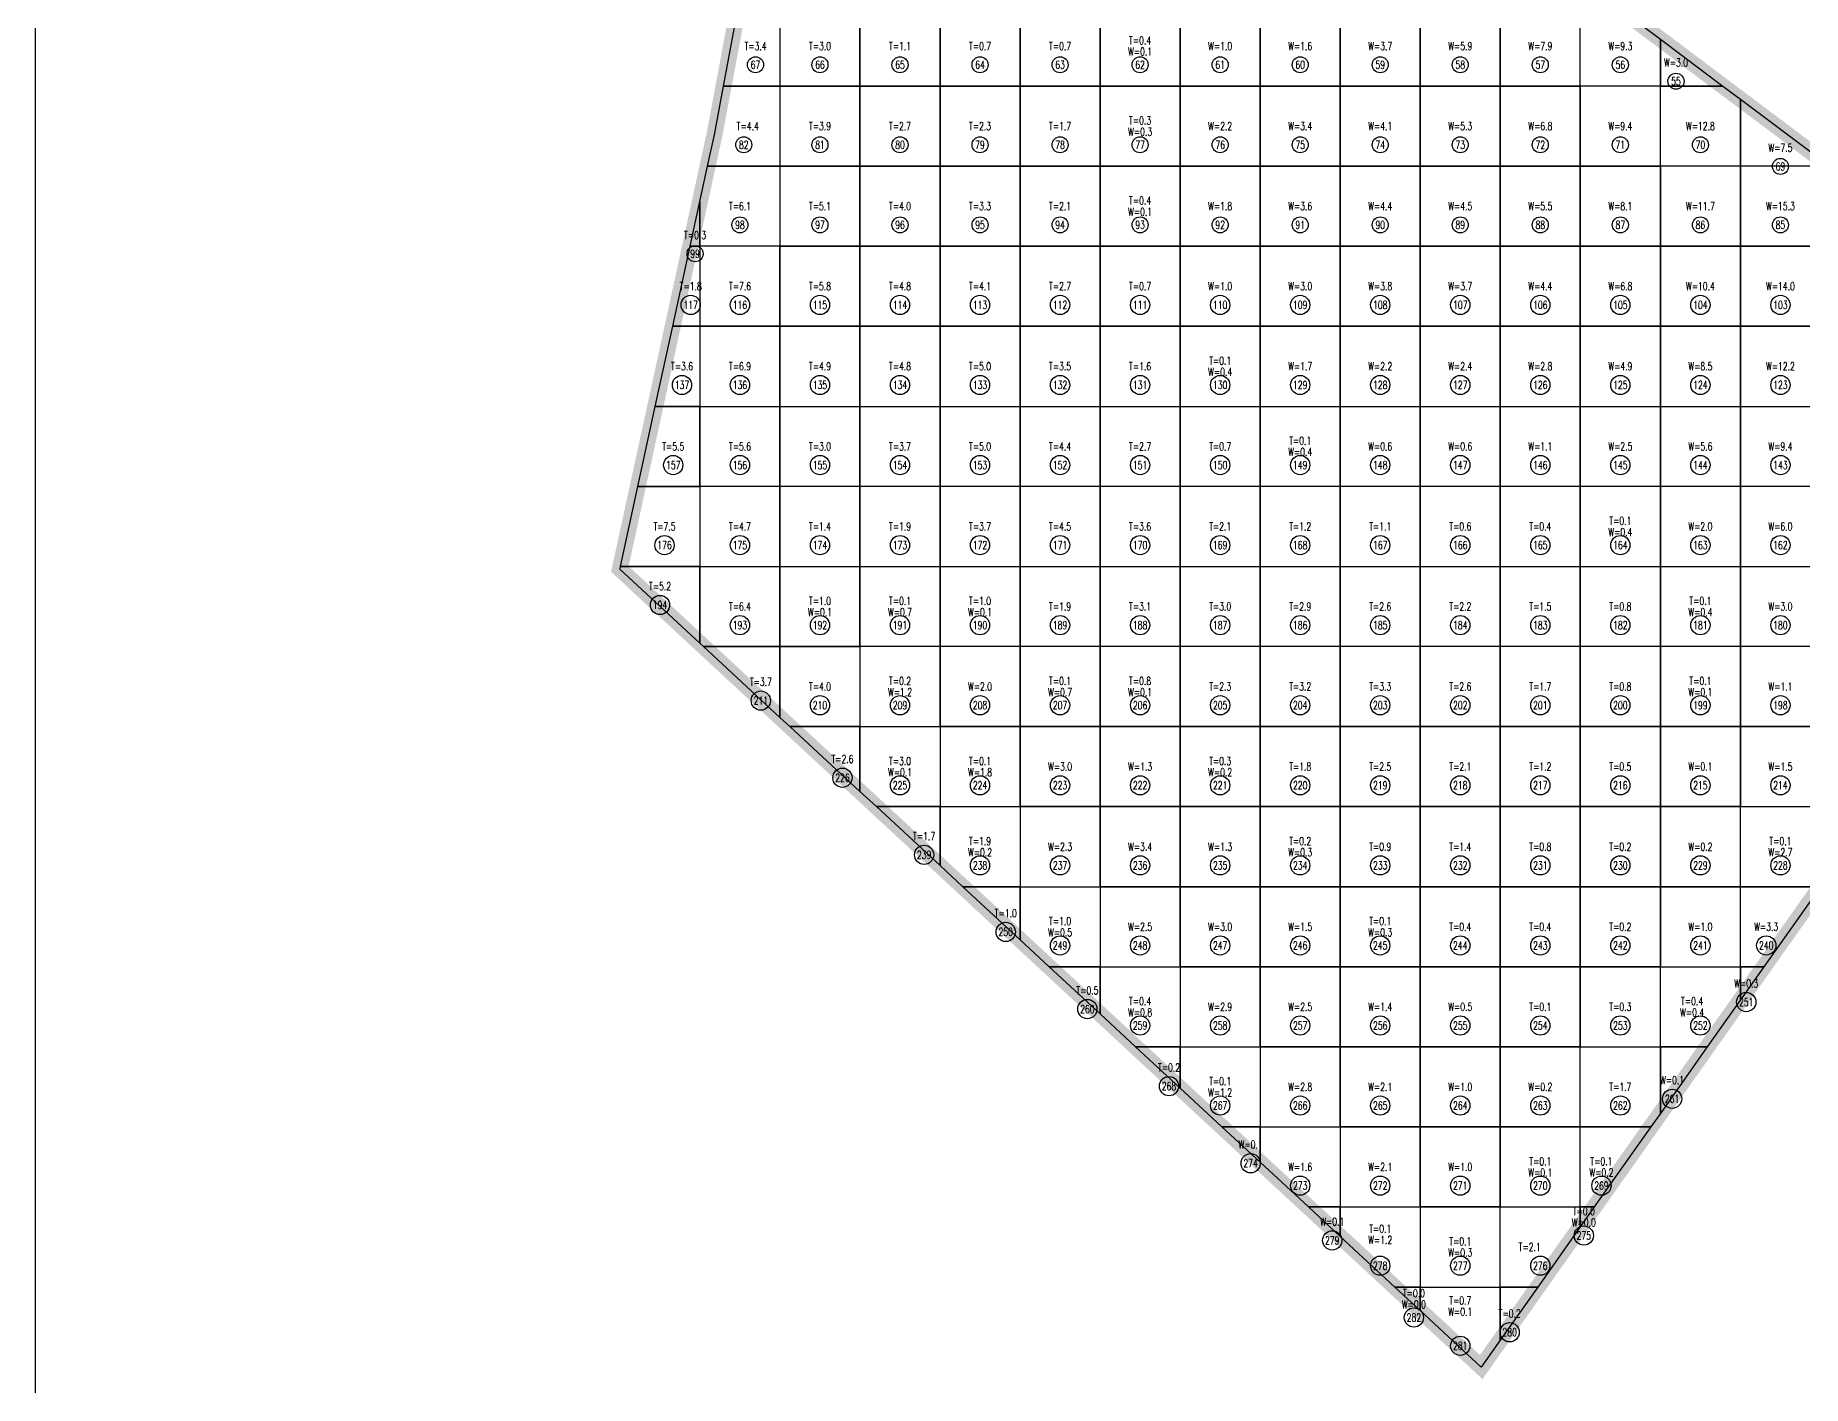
# Model space of a CAD drawing. Extents: x 4283 to 40403, y 1134 to 1764.
# Drawn here: x 5210.7 to 5295.6, y 1610.1 to 1674.9 of the extents above; entities that cross this region are included whole.
import ezdxf
from ezdxf.enums import TextEntityAlignment as Align

# ---------------------------------------------------------------- set-up
doc = ezdxf.new("R2010")
doc.units = 0
for name, color, linetype in [('tdz_3-2方格网', 2, 'Continuous'), ('tdz_3-2方格网计算', 7, 'Continuous'), ('tdz_土方计算图', 7, 'Continuous'), ('tdz_格田', 6, 'Continuous')]:
    doc.layers.add(name, color=color, linetype=linetype)
doc.styles.add('GLandNum', font='txt_____.ttf', dxfattribs={"width": 0.7, "height": 0.5})

msp = doc.modelspace()

# ---------------------------------------------------------------- linework, layer by layer
at = {"layer": 'tdz_3-2方格网', "linetype": 'Continuous'}
for points in [[(5244.447, 1676.342, 2625.088), (5246.438, 1676.342, 2625.177), (5246.438, 1672.496, 2625.273), (5243.728, 1672.496, 2625.218)], [(5246.438, 1676.342, 2625.177), (5246.438, 1672.496, 2625.273), (5250.284, 1672.496, 2625.208), (5250.284, 1676.342, 2625.127)], [(5250.284, 1676.342, 2625.127), (5250.284, 1672.496, 2625.208), (5254.13, 1672.496, 2625.105), (5254.13, 1676.342, 2625.044)], [(5254.13, 1676.342, 2625.044), (5254.13, 1672.496, 2625.105), (5257.976, 1672.496, 2624.978), (5257.976, 1676.342, 2624.917)], [(5257.976, 1676.342, 2624.917), (5257.976, 1672.496, 2624.978), (5261.822, 1672.496, 2624.851), (5261.822, 1676.342, 2624.789)], [(5261.822, 1676.342, 2624.789), (5261.822, 1672.496, 2624.851), (5265.669, 1672.496, 2624.815), (5265.669, 1676.342, 2624.649)], [(5265.669, 1676.342, 2624.649), (5265.669, 1672.496, 2624.815), (5269.515, 1672.496, 2624.745), (5269.515, 1676.342, 2624.508)], [(5269.515, 1676.342, 2624.508), (5269.515, 1672.496, 2624.745), (5273.361, 1672.496, 2624.602), (5273.361, 1676.342, 2624.463)], [(5273.361, 1676.342, 2624.463), (5273.361, 1672.496, 2624.602), (5277.207, 1672.496, 2624.538), (5277.207, 1676.342, 2624.425)], [(5277.207, 1676.342, 2624.425), (5277.207, 1672.496, 2624.538), (5281.053, 1672.496, 2624.455), (5281.053, 1676.342, 2624.371)], [(5281.053, 1676.342, 2624.371), (5281.053, 1672.496, 2624.455), (5284.899, 1672.496, 2624.384), (5284.899, 1676.342, 2624.314)], [(5288.745, 1674.752, 2624.328), (5288.745, 1672.496, 2624.366), (5284.899, 1672.496, 2624.384), (5284.899, 1676.342, 2624.314), (5286.626, 1676.342, 2624.31)], [(5291.753, 1672.496, 2624.356), (5288.745, 1672.496, 2624.366), (5288.745, 1674.752, 2624.328)], [(5243.728, 1672.496, 2625.218), (5246.438, 1672.496, 2625.273), (5246.438, 1668.65, 2625.365), (5242.962, 1668.65, 2625.35), (5243.289, 1670.152, 2625.298)], [(5246.438, 1672.496, 2625.273), (5246.438, 1668.65, 2625.365), (5250.284, 1668.65, 2625.278), (5250.284, 1672.496, 2625.208)], [(5250.284, 1672.496, 2625.208), (5250.284, 1668.65, 2625.278), (5254.13, 1668.65, 2625.166), (5254.13, 1672.496, 2625.105)], [(5254.13, 1672.496, 2625.105), (5254.13, 1668.65, 2625.166), (5257.976, 1668.65, 2625.039), (5257.976, 1672.496, 2624.978)], [(5257.976, 1672.496, 2624.978), (5257.976, 1668.65, 2625.039), (5261.822, 1668.65, 2624.985), (5261.822, 1672.496, 2624.851)], [(5261.822, 1672.496, 2624.851), (5261.822, 1668.65, 2624.985), (5265.669, 1668.65, 2624.905), (5265.669, 1672.496, 2624.815)], [(5265.669, 1672.496, 2624.815), (5265.669, 1668.65, 2624.905), (5269.515, 1668.65, 2624.845), (5269.515, 1672.496, 2624.745)], [(5269.515, 1672.496, 2624.745), (5269.515, 1668.65, 2624.845), (5273.361, 1668.65, 2624.755), (5273.361, 1672.496, 2624.602)], [(5273.361, 1672.496, 2624.602), (5273.361, 1668.65, 2624.755), (5277.207, 1668.65, 2624.625), (5277.207, 1672.496, 2624.538)], [(5277.207, 1672.496, 2624.538), (5277.207, 1668.65, 2624.625), (5281.053, 1668.65, 2624.531), (5281.053, 1672.496, 2624.455)], [(5281.053, 1672.496, 2624.455), (5281.053, 1668.65, 2624.531), (5284.899, 1668.65, 2624.454), (5284.899, 1672.496, 2624.384)], [(5284.899, 1672.496, 2624.384), (5284.899, 1668.65, 2624.454), (5288.745, 1668.65, 2624.436), (5288.745, 1672.496, 2624.366)], [(5292.592, 1671.866, 2624.364), (5292.592, 1668.65, 2624.419), (5288.745, 1668.65, 2624.436), (5288.745, 1672.496, 2624.366), (5291.753, 1672.496, 2624.356)], [(5296.438, 1668.981, 2624.398), (5296.438, 1668.65, 2624.402), (5292.592, 1668.65, 2624.419), (5292.592, 1671.866, 2624.364)], [(5242.962, 1668.65, 2625.35), (5246.438, 1668.65, 2625.365), (5246.438, 1664.804, 2625.431), (5242.592, 1664.804, 2625.482), (5242.592, 1666.949, 2625.408)], [(5246.438, 1668.65, 2625.365), (5246.438, 1664.804, 2625.431), (5250.284, 1664.804, 2625.347), (5250.284, 1668.65, 2625.278)], [(5250.284, 1668.65, 2625.278), (5250.284, 1664.804, 2625.347), (5254.13, 1664.804, 2625.249), (5254.13, 1668.65, 2625.166)], [(5254.13, 1668.65, 2625.166), (5254.13, 1664.804, 2625.249), (5257.976, 1664.804, 2625.155), (5257.976, 1668.65, 2625.039)], [(5257.976, 1668.65, 2625.039), (5257.976, 1664.804, 2625.155), (5261.822, 1664.804, 2625.065), (5261.822, 1668.65, 2624.985)], [(5261.822, 1668.65, 2624.985), (5261.822, 1664.804, 2625.065), (5265.669, 1664.804, 2625.005), (5265.669, 1668.65, 2624.905)], [(5265.669, 1668.65, 2624.905), (5265.669, 1664.804, 2625.005), (5269.515, 1664.804, 2624.945), (5269.515, 1668.65, 2624.845)], [(5269.515, 1668.65, 2624.845), (5269.515, 1664.804, 2624.945), (5273.361, 1664.804, 2624.874), (5273.361, 1668.65, 2624.755)], [(5273.361, 1668.65, 2624.755), (5273.361, 1664.804, 2624.874), (5277.207, 1664.804, 2624.742), (5277.207, 1668.65, 2624.625)], [(5277.207, 1668.65, 2624.625), (5277.207, 1664.804, 2624.742), (5281.053, 1664.804, 2624.606), (5281.053, 1668.65, 2624.531)], [(5281.053, 1668.65, 2624.531), (5281.053, 1664.804, 2624.606), (5284.899, 1664.804, 2624.524), (5284.899, 1668.65, 2624.454)], [(5284.899, 1668.65, 2624.454), (5284.899, 1664.804, 2624.524), (5288.745, 1664.804, 2624.506), (5288.745, 1668.65, 2624.436)], [(5288.745, 1668.65, 2624.436), (5288.745, 1664.804, 2624.506), (5292.592, 1664.804, 2624.489), (5292.592, 1668.65, 2624.419)], [(5292.592, 1668.65, 2624.419), (5292.592, 1664.804, 2624.489), (5296.438, 1664.804, 2624.472), (5296.438, 1668.65, 2624.402)], [(5242.592, 1666.949, 2625.408), (5242.592, 1664.804, 2625.482), (5242.124, 1664.804, 2625.482)], [(5242.124, 1664.804, 2625.482), (5242.592, 1664.804, 2625.482), (5242.592, 1660.958, 2625.614), (5241.286, 1660.958, 2625.607)], [(5242.592, 1664.804, 2625.482), (5242.592, 1660.958, 2625.614), (5246.438, 1660.958, 2625.535), (5246.438, 1664.804, 2625.431)], [(5246.438, 1664.804, 2625.431), (5246.438, 1660.958, 2625.535), (5250.284, 1660.958, 2625.457), (5250.284, 1664.804, 2625.347)], [(5250.284, 1664.804, 2625.347), (5250.284, 1660.958, 2625.457), (5254.13, 1660.958, 2625.325), (5254.13, 1664.804, 2625.249)], [(5254.13, 1664.804, 2625.249), (5254.13, 1660.958, 2625.325), (5257.976, 1660.958, 2625.23), (5257.976, 1664.804, 2625.155)], [(5257.976, 1664.804, 2625.155), (5257.976, 1660.958, 2625.23), (5261.822, 1660.958, 2625.165), (5261.822, 1664.804, 2625.065)], [(5261.822, 1664.804, 2625.065), (5261.822, 1660.958, 2625.165), (5265.669, 1660.958, 2625.099), (5265.669, 1664.804, 2625.005)], [(5265.669, 1664.804, 2625.005), (5265.669, 1660.958, 2625.099), (5269.515, 1660.958, 2625.025), (5269.515, 1664.804, 2624.945)], [(5269.515, 1664.804, 2624.945), (5269.515, 1660.958, 2625.025), (5273.361, 1660.958, 2624.935), (5273.361, 1664.804, 2624.874)], [(5273.361, 1664.804, 2624.874), (5273.361, 1660.958, 2624.935), (5277.207, 1660.958, 2624.812), (5277.207, 1664.804, 2624.742)], [(5277.207, 1664.804, 2624.742), (5277.207, 1660.958, 2624.812), (5281.053, 1660.958, 2624.688), (5281.053, 1664.804, 2624.606)], [(5281.053, 1664.804, 2624.606), (5281.053, 1660.958, 2624.688), (5284.899, 1660.958, 2624.594), (5284.899, 1664.804, 2624.524)], [(5284.899, 1664.804, 2624.524), (5284.899, 1660.958, 2624.594), (5288.745, 1660.958, 2624.577), (5288.745, 1664.804, 2624.506)], [(5288.745, 1664.804, 2624.506), (5288.745, 1660.958, 2624.577), (5292.592, 1660.958, 2624.559), (5292.592, 1664.804, 2624.489)], [(5292.592, 1664.804, 2624.489), (5292.592, 1660.958, 2624.559), (5296.438, 1660.958, 2624.542), (5296.438, 1664.804, 2624.472)], [(5241.286, 1660.958, 2625.607), (5242.592, 1660.958, 2625.614), (5242.592, 1657.111, 2625.737), (5240.448, 1657.111, 2625.713)], [(5242.592, 1660.958, 2625.614), (5242.592, 1657.111, 2625.737), (5246.438, 1657.111, 2625.711), (5246.438, 1660.958, 2625.535)], [(5246.438, 1660.958, 2625.535), (5246.438, 1657.111, 2625.711), (5250.284, 1657.111, 2625.621), (5250.284, 1660.958, 2625.457)], [(5250.284, 1660.958, 2625.457), (5250.284, 1657.111, 2625.621), (5254.13, 1657.111, 2625.418), (5254.13, 1660.958, 2625.325)], [(5254.13, 1660.958, 2625.325), (5254.13, 1657.111, 2625.418), (5257.976, 1657.111, 2625.32), (5257.976, 1660.958, 2625.23)], [(5257.976, 1660.958, 2625.23), (5257.976, 1657.111, 2625.32), (5261.822, 1657.111, 2625.246), (5261.822, 1660.958, 2625.165)], [(5261.822, 1660.958, 2625.165), (5261.822, 1657.111, 2625.246), (5265.669, 1657.111, 2625.172), (5265.669, 1660.958, 2625.099)], [(5265.669, 1660.958, 2625.099), (5265.669, 1657.111, 2625.172), (5269.515, 1657.111, 2625.105), (5269.515, 1660.958, 2625.025)], [(5269.515, 1660.958, 2625.025), (5269.515, 1657.111, 2625.105), (5273.361, 1657.111, 2624.995), (5273.361, 1660.958, 2624.935)], [(5273.361, 1660.958, 2624.935), (5273.361, 1657.111, 2624.995), (5277.207, 1657.111, 2624.872), (5277.207, 1660.958, 2624.812)], [(5277.207, 1660.958, 2624.812), (5277.207, 1657.111, 2624.872), (5281.053, 1657.111, 2624.748), (5281.053, 1660.958, 2624.688)], [(5281.053, 1660.958, 2624.688), (5281.053, 1657.111, 2624.748), (5284.899, 1657.111, 2624.633), (5284.899, 1660.958, 2624.594)], [(5284.899, 1660.958, 2624.594), (5284.899, 1657.111, 2624.633), (5288.745, 1657.111, 2624.607), (5288.745, 1660.958, 2624.577)], [(5288.745, 1660.958, 2624.577), (5288.745, 1657.111, 2624.607), (5292.592, 1657.111, 2624.597), (5292.592, 1660.958, 2624.559)], [(5292.592, 1660.958, 2624.559), (5292.592, 1657.111, 2624.597), (5296.438, 1657.111, 2624.586), (5296.438, 1660.958, 2624.542)], [(5240.448, 1657.111, 2625.713), (5242.592, 1657.111, 2625.737), (5242.592, 1653.265, 2625.858), (5239.61, 1653.265, 2625.82)], [(5242.592, 1653.265, 2625.858), (5242.592, 1657.111, 2625.737), (5246.438, 1657.111, 2625.711), (5246.438, 1653.265, 2625.887)], [(5246.438, 1653.265, 2625.887), (5246.438, 1657.111, 2625.711), (5250.284, 1657.111, 2625.621), (5250.284, 1653.265, 2625.782)], [(5250.284, 1653.265, 2625.782), (5250.284, 1657.111, 2625.621), (5254.13, 1657.111, 2625.418), (5254.13, 1653.265, 2625.585)], [(5254.13, 1653.265, 2625.585), (5254.13, 1657.111, 2625.418), (5257.976, 1657.111, 2625.32), (5257.976, 1653.265, 2625.404)], [(5257.976, 1653.265, 2625.404), (5257.976, 1657.111, 2625.32), (5261.822, 1657.111, 2625.246), (5261.822, 1653.265, 2625.318)], [(5261.822, 1653.265, 2625.318), (5261.822, 1657.111, 2625.246), (5265.669, 1657.111, 2625.172), (5265.669, 1653.265, 2625.251)], [(5265.669, 1653.265, 2625.251), (5265.669, 1657.111, 2625.172), (5269.515, 1657.111, 2625.105), (5269.515, 1653.265, 2625.178)], [(5269.515, 1653.265, 2625.178), (5269.515, 1657.111, 2625.105), (5273.361, 1657.111, 2624.995), (5273.361, 1653.265, 2625.055)], [(5273.361, 1653.265, 2625.055), (5273.361, 1657.111, 2624.995), (5277.207, 1657.111, 2624.872), (5277.207, 1653.265, 2624.932)], [(5277.207, 1653.265, 2624.932), (5277.207, 1657.111, 2624.872), (5281.053, 1657.111, 2624.748), (5281.053, 1653.265, 2624.813)], [(5281.053, 1653.265, 2624.813), (5281.053, 1657.111, 2624.748), (5284.899, 1657.111, 2624.633), (5284.899, 1653.265, 2624.7)], [(5284.899, 1653.265, 2624.7), (5284.899, 1657.111, 2624.633), (5288.745, 1657.111, 2624.607), (5288.745, 1653.265, 2624.613)], [(5288.745, 1653.265, 2624.613), (5288.745, 1657.111, 2624.607), (5292.592, 1657.111, 2624.597), (5292.592, 1653.265, 2624.603)], [(5292.592, 1653.265, 2624.603), (5292.592, 1657.111, 2624.597), (5296.438, 1657.111, 2624.586), (5296.438, 1653.265, 2624.593)], [(5239.61, 1653.265, 2625.82), (5242.592, 1653.265, 2625.858), (5242.592, 1649.419, 2625.978), (5238.772, 1649.419, 2625.927)], [(5242.592, 1653.265, 2625.858), (5242.592, 1649.419, 2625.978), (5246.438, 1649.419, 2626.029), (5246.438, 1653.265, 2625.887)], [(5246.438, 1653.265, 2625.887), (5246.438, 1649.419, 2626.029), (5250.284, 1649.419, 2625.944), (5250.284, 1653.265, 2625.782)], [(5250.284, 1653.265, 2625.782), (5250.284, 1649.419, 2625.944), (5254.13, 1649.419, 2625.761), (5254.13, 1653.265, 2625.585)], [(5254.13, 1653.265, 2625.585), (5254.13, 1649.419, 2625.761), (5257.976, 1649.419, 2625.586), (5257.976, 1653.265, 2625.404)], [(5257.976, 1653.265, 2625.404), (5257.976, 1649.419, 2625.586), (5261.822, 1649.419, 2625.416), (5261.822, 1653.265, 2625.318)], [(5261.822, 1653.265, 2625.318), (5261.822, 1649.419, 2625.416), (5265.669, 1649.419, 2625.331), (5265.669, 1653.265, 2625.251)], [(5265.669, 1653.265, 2625.251), (5265.669, 1649.419, 2625.331), (5269.515, 1649.419, 2625.238), (5269.515, 1653.265, 2625.178)], [(5269.515, 1653.265, 2625.178), (5269.515, 1649.419, 2625.238), (5273.361, 1649.419, 2625.115), (5273.361, 1653.265, 2625.055)], [(5273.361, 1653.265, 2625.055), (5273.361, 1649.419, 2625.115), (5277.207, 1649.419, 2624.993), (5277.207, 1653.265, 2624.932)], [(5277.207, 1653.265, 2624.932), (5277.207, 1649.419, 2624.993), (5281.053, 1649.419, 2624.879), (5281.053, 1653.265, 2624.813)], [(5281.053, 1653.265, 2624.813), (5281.053, 1649.419, 2624.879), (5284.899, 1649.419, 2624.766), (5284.899, 1653.265, 2624.7)], [(5284.899, 1653.265, 2624.7), (5284.899, 1649.419, 2624.766), (5288.745, 1649.419, 2624.652), (5288.745, 1653.265, 2624.613)], [(5288.745, 1653.265, 2624.613), (5288.745, 1649.419, 2624.652), (5292.592, 1649.419, 2624.61), (5292.592, 1653.265, 2624.603)], [(5292.592, 1653.265, 2624.603), (5292.592, 1649.419, 2624.61), (5296.438, 1649.419, 2624.6), (5296.438, 1653.265, 2624.593)], [(5238.772, 1649.419, 2625.927), (5242.592, 1649.419, 2625.978), (5242.592, 1645.733, 2625.955), (5238.745, 1649.296, 2625.931)], [(5242.592, 1645.733, 2625.955), (5242.592, 1649.419, 2625.978), (5246.438, 1649.419, 2626.029), (5246.438, 1645.573, 2626.033), (5242.765, 1645.573, 2625.956)], [(5246.438, 1645.573, 2626.033), (5246.438, 1649.419, 2626.029), (5250.284, 1649.419, 2625.944), (5250.284, 1645.573, 2626.135)], [(5250.284, 1645.573, 2626.135), (5250.284, 1649.419, 2625.944), (5254.13, 1649.419, 2625.761), (5254.13, 1645.573, 2625.972)], [(5254.13, 1645.573, 2625.972), (5254.13, 1649.419, 2625.761), (5257.976, 1649.419, 2625.586), (5257.976, 1645.573, 2625.805)], [(5257.976, 1645.573, 2625.805), (5257.976, 1649.419, 2625.586), (5261.822, 1649.419, 2625.416), (5261.822, 1645.573, 2625.629)], [(5261.822, 1645.573, 2625.629), (5261.822, 1649.419, 2625.416), (5265.669, 1649.419, 2625.331), (5265.669, 1645.573, 2625.452)], [(5265.669, 1645.573, 2625.452), (5265.669, 1649.419, 2625.331), (5269.515, 1649.419, 2625.238), (5269.515, 1645.573, 2625.298)], [(5269.515, 1645.573, 2625.298), (5269.515, 1649.419, 2625.238), (5273.361, 1649.419, 2625.115), (5273.361, 1645.573, 2625.175)], [(5273.361, 1645.573, 2625.175), (5273.361, 1649.419, 2625.115), (5277.207, 1649.419, 2624.993), (5277.207, 1645.573, 2625.059)], [(5277.207, 1645.573, 2625.059), (5277.207, 1649.419, 2624.993), (5281.053, 1649.419, 2624.879), (5281.053, 1645.573, 2624.952)], [(5281.053, 1645.573, 2624.952), (5281.053, 1649.419, 2624.879), (5284.899, 1649.419, 2624.766), (5284.899, 1645.573, 2624.856)], [(5284.899, 1645.573, 2624.856), (5284.899, 1649.419, 2624.766), (5288.745, 1649.419, 2624.652), (5288.745, 1645.573, 2624.755)], [(5288.745, 1645.573, 2624.755), (5288.745, 1649.419, 2624.652), (5292.592, 1649.419, 2624.61), (5292.592, 1645.573, 2624.652)], [(5292.592, 1645.573, 2624.652), (5292.592, 1649.419, 2624.61), (5296.438, 1649.419, 2624.6), (5296.438, 1645.573, 2624.609)], [(5242.765, 1645.573, 2625.956), (5246.438, 1645.573, 2626.033), (5246.438, 1642.171, 2625.98)], [(5246.438, 1642.171, 2625.98), (5246.438, 1645.573, 2626.033), (5250.284, 1645.573, 2626.135), (5250.284, 1641.727, 2626.042), (5246.917, 1641.727, 2625.983)], [(5250.284, 1645.573, 2626.135), (5250.284, 1641.727, 2626.042), (5254.13, 1641.727, 2626.132), (5254.13, 1645.573, 2625.972)], [(5254.13, 1645.573, 2625.972), (5254.13, 1641.727, 2626.132), (5257.976, 1641.727, 2626.008), (5257.976, 1645.573, 2625.805)], [(5257.976, 1645.573, 2625.805), (5257.976, 1641.727, 2626.008), (5261.822, 1641.727, 2625.821), (5261.822, 1645.573, 2625.629)], [(5261.822, 1645.573, 2625.629), (5261.822, 1641.727, 2625.821), (5265.669, 1641.727, 2625.638), (5265.669, 1645.573, 2625.452)], [(5265.669, 1645.573, 2625.452), (5265.669, 1641.727, 2625.638), (5269.515, 1641.727, 2625.462), (5269.515, 1645.573, 2625.298)], [(5269.515, 1645.573, 2625.298), (5269.515, 1641.727, 2625.462), (5273.361, 1641.727, 2625.295), (5273.361, 1645.573, 2625.175)], [(5273.361, 1645.573, 2625.175), (5273.361, 1641.727, 2625.295), (5277.207, 1641.727, 2625.18), (5277.207, 1645.573, 2625.059)], [(5277.207, 1645.573, 2625.059), (5277.207, 1641.727, 2625.18), (5281.053, 1641.727, 2625.084), (5281.053, 1645.573, 2624.952)], [(5281.053, 1645.573, 2624.952), (5281.053, 1641.727, 2625.084), (5284.899, 1641.727, 2624.983), (5284.899, 1645.573, 2624.856)], [(5284.899, 1645.573, 2624.856), (5284.899, 1641.727, 2624.983), (5288.745, 1641.727, 2624.878), (5288.745, 1645.573, 2624.755)], [(5288.745, 1645.573, 2624.755), (5288.745, 1641.727, 2624.878), (5292.592, 1641.727, 2624.768), (5292.592, 1645.573, 2624.652)], [(5292.592, 1645.573, 2624.652), (5292.592, 1641.727, 2624.768), (5296.438, 1641.727, 2624.655), (5296.438, 1645.573, 2624.609)], [(5246.917, 1641.727, 2625.983), (5250.284, 1641.727, 2626.042), (5250.284, 1638.609, 2626.005)], [(5250.284, 1638.609, 2626.005), (5250.284, 1641.727, 2626.042), (5254.13, 1641.727, 2626.132), (5254.13, 1637.881, 2626.058), (5251.07, 1637.881, 2626.01)], [(5254.13, 1641.727, 2626.132), (5254.13, 1637.881, 2626.058), (5257.976, 1637.881, 2626.135), (5257.976, 1641.727, 2626.008)], [(5257.976, 1641.727, 2626.008), (5257.976, 1637.881, 2626.135), (5261.822, 1637.881, 2626.003), (5261.822, 1641.727, 2625.821)], [(5261.822, 1641.727, 2625.821), (5261.822, 1637.881, 2626.003), (5265.669, 1637.881, 2625.822), (5265.669, 1641.727, 2625.638)], [(5265.669, 1641.727, 2625.638), (5265.669, 1637.881, 2625.822), (5269.515, 1637.881, 2625.631), (5269.515, 1641.727, 2625.462)], [(5269.515, 1641.727, 2625.462), (5269.515, 1637.881, 2625.631), (5273.361, 1637.881, 2625.461), (5273.361, 1641.727, 2625.295)], [(5273.361, 1641.727, 2625.295), (5273.361, 1637.881, 2625.461), (5277.207, 1637.881, 2625.311), (5277.207, 1641.727, 2625.18)], [(5277.207, 1641.727, 2625.18), (5277.207, 1637.881, 2625.311), (5281.053, 1637.881, 2625.212), (5281.053, 1641.727, 2625.084)], [(5281.053, 1641.727, 2625.084), (5281.053, 1637.881, 2625.212), (5284.899, 1637.881, 2625.102), (5284.899, 1641.727, 2624.983)], [(5284.899, 1641.727, 2624.983), (5284.899, 1637.881, 2625.102), (5288.745, 1637.881, 2624.995), (5288.745, 1641.727, 2624.878)], [(5288.745, 1641.727, 2624.878), (5288.745, 1637.881, 2624.995), (5292.592, 1637.881, 2624.883), (5292.592, 1641.727, 2624.768)], [(5292.592, 1641.727, 2624.768), (5292.592, 1637.881, 2624.883), (5296.438, 1637.881, 2624.866), (5296.438, 1641.727, 2624.655)], [(5251.07, 1637.881, 2626.01), (5254.13, 1637.881, 2626.058), (5254.13, 1635.046, 2626.03)], [(5254.13, 1635.046, 2626.03), (5254.13, 1637.881, 2626.058), (5257.976, 1637.881, 2626.135), (5257.976, 1634.034, 2626.077), (5255.222, 1634.034, 2626.037)], [(5257.976, 1637.881, 2626.135), (5257.976, 1634.034, 2626.077), (5261.822, 1634.034, 2626.15), (5261.822, 1637.881, 2626.003)], [(5261.822, 1637.881, 2626.003), (5261.822, 1634.034, 2626.15), (5265.669, 1634.034, 2625.972), (5265.669, 1637.881, 2625.822)], [(5265.669, 1637.881, 2625.822), (5265.669, 1634.034, 2625.972), (5269.515, 1634.034, 2625.795), (5269.515, 1637.881, 2625.631)], [(5269.515, 1637.881, 2625.631), (5269.515, 1634.034, 2625.795), (5273.361, 1634.034, 2625.629), (5273.361, 1637.881, 2625.461)], [(5273.361, 1637.881, 2625.461), (5273.361, 1634.034, 2625.629), (5277.207, 1634.034, 2625.457), (5277.207, 1637.881, 2625.311)], [(5277.207, 1637.881, 2625.311), (5277.207, 1634.034, 2625.457), (5281.053, 1634.034, 2625.331), (5281.053, 1637.881, 2625.212)], [(5281.053, 1637.881, 2625.212), (5281.053, 1634.034, 2625.331), (5284.899, 1634.034, 2625.222), (5284.899, 1637.881, 2625.102)], [(5284.899, 1637.881, 2625.102), (5284.899, 1634.034, 2625.222), (5288.745, 1634.034, 2625.109), (5288.745, 1637.881, 2624.995)], [(5288.745, 1637.881, 2624.995), (5288.745, 1634.034, 2625.109), (5292.592, 1634.034, 2624.986), (5292.592, 1637.881, 2624.883)], [(5296.435, 1634.034, 2625.122), (5292.592, 1634.034, 2624.986), (5292.592, 1637.881, 2624.883), (5296.438, 1637.881, 2624.866), (5296.438, 1634.039, 2625.122)], [(5255.222, 1634.034, 2626.037), (5257.976, 1634.034, 2626.077), (5257.976, 1631.484, 2626.055)], [(5257.976, 1631.484, 2626.055), (5257.976, 1634.034, 2626.077), (5261.822, 1634.034, 2626.15), (5261.822, 1630.188, 2626.098), (5259.375, 1630.188, 2626.064)], [(5261.822, 1634.034, 2626.15), (5261.822, 1630.188, 2626.098), (5265.669, 1630.188, 2626.125), (5265.669, 1634.034, 2625.972)], [(5265.669, 1634.034, 2625.972), (5265.669, 1630.188, 2626.125), (5269.515, 1630.188, 2625.944), (5269.515, 1634.034, 2625.795)], [(5269.515, 1634.034, 2625.795), (5269.515, 1630.188, 2625.944), (5273.361, 1630.188, 2625.764), (5273.361, 1634.034, 2625.629)], [(5273.361, 1634.034, 2625.629), (5273.361, 1630.188, 2625.764), (5277.207, 1630.188, 2625.615), (5277.207, 1634.034, 2625.457)], [(5277.207, 1634.034, 2625.457), (5277.207, 1630.188, 2625.615), (5281.053, 1630.188, 2625.471), (5281.053, 1634.034, 2625.331)], [(5281.053, 1634.034, 2625.331), (5281.053, 1630.188, 2625.471), (5284.899, 1630.188, 2625.335), (5284.899, 1634.034, 2625.222)], [(5284.899, 1634.034, 2625.222), (5284.899, 1630.188, 2625.335), (5288.745, 1630.188, 2625.212), (5288.745, 1634.034, 2625.109)], [(5288.745, 1634.034, 2625.109), (5288.745, 1630.188, 2625.212), (5292.592, 1630.188, 2625.227), (5292.592, 1634.034, 2624.986)], [(5292.592, 1634.034, 2624.986), (5296.435, 1634.034, 2625.122), (5293.718, 1630.188, 2625.219), (5292.592, 1630.188, 2625.227)], [(5259.375, 1630.188, 2626.064), (5261.822, 1630.188, 2626.098), (5261.822, 1627.921, 2626.079)], [(5261.822, 1627.921, 2626.079), (5261.822, 1630.188, 2626.098), (5265.669, 1630.188, 2626.125), (5265.669, 1626.342, 2626.125), (5263.528, 1626.342, 2626.091)], [(5265.669, 1630.188, 2626.125), (5265.669, 1626.342, 2626.125), (5269.515, 1626.342, 2626.075), (5269.515, 1630.188, 2625.944)], [(5269.515, 1630.188, 2625.944), (5269.515, 1626.342, 2626.075), (5273.361, 1626.342, 2625.915), (5273.361, 1630.188, 2625.764)], [(5273.361, 1630.188, 2625.764), (5273.361, 1626.342, 2625.915), (5277.207, 1626.342, 2625.761), (5277.207, 1630.188, 2625.615)], [(5277.207, 1630.188, 2625.615), (5277.207, 1626.342, 2625.761), (5281.053, 1626.342, 2625.595), (5281.053, 1630.188, 2625.471)], [(5281.053, 1630.188, 2625.471), (5281.053, 1626.342, 2625.595), (5284.899, 1626.342, 2625.448), (5284.899, 1630.188, 2625.335)], [(5284.899, 1630.188, 2625.335), (5284.899, 1626.342, 2625.448), (5288.745, 1626.342, 2625.315), (5288.745, 1630.188, 2625.212)], [(5291.002, 1626.342, 2625.317), (5288.745, 1626.342, 2625.315), (5288.745, 1630.188, 2625.212), (5292.592, 1630.188, 2625.227), (5292.592, 1628.593, 2625.26)], [(5292.592, 1630.188, 2625.227), (5293.718, 1630.188, 2625.219), (5292.592, 1628.593, 2625.26)], [(5263.528, 1626.342, 2626.091), (5265.669, 1626.342, 2626.125), (5265.669, 1624.359, 2626.105)], [(5265.669, 1624.359, 2626.105), (5265.669, 1626.342, 2626.125), (5269.515, 1626.342, 2626.075), (5269.515, 1622.496, 2626.152), (5267.68, 1622.496, 2626.118)], [(5269.515, 1626.342, 2626.075), (5269.515, 1622.496, 2626.152), (5273.361, 1622.496, 2626.042), (5273.361, 1626.342, 2625.915)], [(5273.361, 1626.342, 2625.915), (5273.361, 1622.496, 2626.042), (5277.207, 1622.496, 2625.865), (5277.207, 1626.342, 2625.761)], [(5277.207, 1626.342, 2625.761), (5277.207, 1622.496, 2625.865), (5281.053, 1622.496, 2625.716), (5281.053, 1626.342, 2625.595)], [(5281.053, 1626.342, 2625.595), (5281.053, 1622.496, 2625.716), (5284.899, 1622.496, 2625.567), (5284.899, 1626.342, 2625.448)], [(5288.286, 1622.496, 2625.445), (5284.899, 1622.496, 2625.567), (5284.899, 1626.342, 2625.448), (5288.745, 1626.342, 2625.315), (5288.745, 1623.147, 2625.414)], [(5288.745, 1626.342, 2625.315), (5291.002, 1626.342, 2625.317), (5288.745, 1623.147, 2625.414)], [(5267.68, 1622.496, 2626.118), (5269.515, 1622.496, 2626.152), (5269.515, 1620.797, 2626.129)], [(5269.515, 1620.797, 2626.129), (5269.515, 1622.496, 2626.152), (5273.361, 1622.496, 2626.042), (5273.361, 1618.65, 2626.142), (5271.833, 1618.65, 2626.144)], [(5273.361, 1622.496, 2626.042), (5273.361, 1618.65, 2626.142), (5277.207, 1618.65, 2625.978), (5277.207, 1622.496, 2625.865)], [(5277.207, 1622.496, 2625.865), (5277.207, 1618.65, 2625.978), (5281.053, 1618.65, 2625.811), (5281.053, 1622.496, 2625.716)], [(5281.053, 1622.496, 2625.716), (5281.053, 1618.65, 2625.811), (5284.899, 1618.65, 2625.645), (5284.899, 1622.496, 2625.567)], [(5284.899, 1622.496, 2625.567), (5288.286, 1622.496, 2625.445), (5285.57, 1618.65, 2625.631), (5284.899, 1618.65, 2625.645)], [(5271.833, 1618.65, 2626.144), (5273.361, 1618.65, 2626.142), (5273.361, 1617.234, 2626.152)], [(5273.361, 1617.234, 2626.152), (5273.361, 1618.65, 2626.142), (5277.207, 1618.65, 2625.978), (5277.207, 1614.804, 2626.055), (5275.985, 1614.804, 2626.095)], [(5277.207, 1618.65, 2625.978), (5277.207, 1614.804, 2626.055), (5281.053, 1614.804, 2625.887), (5281.053, 1618.65, 2625.811)], [(5282.854, 1614.804, 2625.817), (5281.053, 1614.804, 2625.887), (5281.053, 1618.65, 2625.811), (5284.899, 1618.65, 2625.645), (5284.899, 1617.7, 2625.677)], [(5284.899, 1618.65, 2625.645), (5285.57, 1618.65, 2625.631), (5284.899, 1617.7, 2625.677)], [(5275.985, 1614.804, 2626.095), (5277.207, 1614.804, 2626.055), (5277.207, 1613.672, 2626.068)], [(5277.207, 1613.672, 2626.068), (5277.207, 1614.804, 2626.055), (5281.053, 1614.804, 2625.887), (5281.053, 1612.254, 2625.941), (5280.138, 1610.958, 2626.003)], [(5281.053, 1614.804, 2625.887), (5282.854, 1614.804, 2625.817), (5281.053, 1612.254, 2625.941)]]:
    msp.add_polyline3d(points, close=True, dxfattribs=at)
at = {"layer": 'tdz_3-2方格网计算', "color": 7, "linetype": 'Continuous'}
for centre, radius in [((5245.263, 1673.522), 0.385), ((5248.361, 1673.522), 0.385), ((5252.207, 1673.522), 0.385), ((5256.053, 1673.522), 0.385), ((5259.899, 1673.522), 0.385), ((5263.745, 1673.522), 0.385), ((5267.592, 1673.522), 0.385), ((5271.438, 1673.522), 0.385), ((5275.284, 1673.522), 0.385), ((5279.13, 1673.522), 0.385), ((5282.976, 1673.522), 0.385), ((5286.822, 1673.522), 0.385), ((5289.497, 1672.727), 0.385), ((5244.7, 1669.675), 0.385), ((5248.361, 1669.675), 0.385), ((5252.207, 1669.675), 0.385), ((5256.053, 1669.675), 0.385), ((5259.899, 1669.675), 0.385), ((5263.745, 1669.675), 0.385), ((5267.592, 1669.675), 0.385), ((5271.438, 1669.675), 0.385), ((5275.284, 1669.675), 0.385), ((5279.13, 1669.675), 0.385), ((5282.976, 1669.675), 0.385), ((5286.822, 1669.675), 0.385), ((5290.669, 1669.675), 0.385), ((5294.515, 1668.639), 0.385), ((5244.515, 1665.829), 0.385), ((5248.361, 1665.829), 0.385), ((5252.207, 1665.829), 0.385), ((5256.053, 1665.829), 0.385), ((5259.899, 1665.829), 0.385), ((5263.745, 1665.829), 0.385), ((5267.592, 1665.829), 0.385), ((5271.438, 1665.829), 0.385), ((5275.284, 1665.829), 0.385), ((5279.13, 1665.829), 0.385), ((5282.976, 1665.829), 0.385), ((5286.822, 1665.829), 0.385), ((5290.669, 1665.829), 0.385), ((5294.515, 1665.829), 0.385), ((5242.358, 1664.443), 0.385), ((5242.148, 1661.983), 0.462), ((5244.515, 1661.983), 0.462), ((5248.361, 1661.983), 0.462), ((5252.207, 1661.983), 0.462), ((5256.053, 1661.983), 0.462), ((5259.899, 1661.983), 0.462), ((5263.745, 1661.983), 0.462), ((5267.592, 1661.983), 0.462), ((5271.438, 1661.983), 0.462), ((5275.284, 1661.983), 0.462), ((5279.13, 1661.983), 0.462), ((5282.976, 1661.983), 0.462), ((5286.822, 1661.983), 0.462), ((5290.669, 1661.983), 0.462), ((5294.515, 1661.983), 0.462), ((5241.729, 1658.137), 0.462), ((5244.515, 1658.137), 0.462), ((5248.361, 1658.137), 0.462), ((5252.207, 1658.137), 0.462), ((5256.053, 1658.137), 0.462), ((5259.899, 1658.137), 0.462), ((5263.745, 1658.137), 0.462), ((5267.592, 1658.137), 0.462), ((5271.438, 1658.137), 0.462), ((5275.284, 1658.137), 0.462), ((5279.13, 1658.137), 0.462), ((5282.976, 1658.137), 0.462), ((5286.822, 1658.137), 0.462), ((5290.669, 1658.137), 0.462), ((5294.515, 1658.137), 0.462), ((5241.31, 1654.291), 0.462), ((5244.515, 1654.291), 0.462), ((5248.361, 1654.291), 0.462), ((5252.207, 1654.291), 0.462), ((5256.053, 1654.291), 0.462), ((5259.899, 1654.291), 0.462), ((5263.745, 1654.291), 0.462), ((5267.592, 1654.291), 0.462), ((5271.438, 1654.291), 0.462), ((5275.284, 1654.291), 0.462), ((5279.13, 1654.291), 0.462), ((5282.976, 1654.291), 0.462), ((5286.822, 1654.291), 0.462), ((5290.669, 1654.291), 0.462), ((5294.515, 1654.291), 0.462), ((5240.891, 1650.445), 0.462), ((5244.515, 1650.445), 0.462), ((5248.361, 1650.445), 0.462), ((5252.207, 1650.445), 0.462), ((5256.053, 1650.445), 0.462), ((5259.899, 1650.445), 0.462), ((5263.745, 1650.445), 0.462), ((5267.592, 1650.445), 0.462), ((5271.438, 1650.445), 0.462), ((5275.284, 1650.445), 0.462), ((5279.13, 1650.445), 0.462), ((5282.976, 1650.445), 0.462), ((5286.822, 1650.445), 0.462), ((5290.669, 1650.445), 0.462), ((5294.515, 1650.445), 0.462), ((5240.675, 1647.569), 0.462), ((5244.515, 1646.599), 0.462), ((5248.361, 1646.599), 0.462), ((5252.207, 1646.599), 0.462), ((5256.053, 1646.599), 0.462), ((5259.899, 1646.599), 0.462), ((5263.745, 1646.599), 0.462), ((5267.592, 1646.599), 0.462), ((5271.438, 1646.599), 0.462), ((5275.284, 1646.599), 0.462), ((5279.13, 1646.599), 0.462), ((5282.976, 1646.599), 0.462), ((5286.822, 1646.599), 0.462), ((5290.669, 1646.599), 0.462), ((5294.515, 1646.599), 0.462), ((5245.52, 1642.975), 0.462), ((5248.361, 1642.752), 0.462), ((5252.207, 1642.752), 0.462), ((5256.053, 1642.752), 0.462), ((5259.899, 1642.752), 0.462), ((5263.745, 1642.752), 0.462), ((5267.592, 1642.752), 0.462), ((5271.438, 1642.752), 0.462), ((5275.284, 1642.752), 0.462), ((5279.13, 1642.752), 0.462), ((5282.976, 1642.752), 0.462), ((5286.822, 1642.752), 0.462), ((5290.669, 1642.752), 0.462), ((5294.515, 1642.752), 0.462), ((5249.442, 1639.27), 0.462), ((5252.207, 1638.906), 0.462), ((5256.053, 1638.906), 0.462), ((5259.899, 1638.906), 0.462), ((5263.745, 1638.906), 0.462), ((5267.592, 1638.906), 0.462), ((5271.438, 1638.906), 0.462), ((5275.284, 1638.906), 0.462), ((5279.13, 1638.906), 0.462), ((5282.976, 1638.906), 0.462), ((5286.822, 1638.906), 0.462), ((5290.669, 1638.906), 0.462), ((5294.515, 1638.906), 0.462), ((5253.365, 1635.566), 0.462), ((5256.053, 1635.06), 0.462), ((5259.899, 1635.06), 0.462), ((5263.745, 1635.06), 0.462), ((5267.592, 1635.06), 0.462), ((5271.438, 1635.06), 0.462), ((5275.284, 1635.06), 0.462), ((5279.13, 1635.06), 0.462), ((5282.976, 1635.06), 0.462), ((5286.822, 1635.06), 0.462), ((5290.669, 1635.06), 0.462), ((5294.515, 1635.06), 0.462), ((5257.288, 1631.862), 0.462), ((5259.899, 1631.214), 0.462), ((5263.745, 1631.214), 0.462), ((5267.592, 1631.214), 0.462), ((5271.438, 1631.214), 0.462), ((5275.284, 1631.214), 0.462), ((5279.13, 1631.214), 0.462), ((5282.976, 1631.214), 0.462), ((5286.822, 1631.214), 0.462), ((5290.669, 1631.214), 0.462), ((5293.834, 1631.214), 0.462), ((5292.873, 1628.493), 0.462), ((5261.211, 1628.157), 0.462), ((5263.745, 1627.368), 0.462), ((5267.592, 1627.368), 0.462), ((5271.438, 1627.368), 0.462), ((5275.284, 1627.368), 0.462), ((5279.13, 1627.368), 0.462), ((5282.976, 1627.368), 0.462), ((5286.822, 1627.368), 0.462), ((5290.669, 1627.368), 0.462), ((5265.133, 1624.453), 0.462), ((5267.592, 1623.522), 0.462), ((5271.438, 1623.522), 0.462), ((5275.284, 1623.522), 0.462), ((5279.13, 1623.522), 0.462), ((5282.976, 1623.522), 0.462), ((5286.822, 1623.522), 0.462), ((5289.31, 1623.847), 0.462), ((5269.056, 1620.749), 0.462), ((5271.438, 1619.675), 0.462), ((5275.284, 1619.675), 0.462), ((5279.13, 1619.675), 0.462), ((5282.976, 1619.675), 0.462), ((5285.914, 1619.675), 0.462), ((5272.979, 1617.045), 0.462), ((5285.067, 1617.278), 0.462), ((5275.284, 1615.829), 0.462), ((5279.13, 1615.829), 0.462), ((5282.976, 1615.829), 0.462), ((5276.902, 1613.34), 0.462), ((5281.503, 1612.631), 0.462), ((5279.13, 1611.983), 0.462)]:
    msp.add_circle(centre, radius, dxfattribs=at)
at = {"layer": 'tdz_土方计算图', "linetype": 'Continuous'}
msp.add_lwpolyline([(5210.657, 1707.445), (5340.657, 1707.445), (5340.657, 1547.445), (5210.657, 1547.445)], close=True, dxfattribs=at)
at = {"layer": 'tdz_格田', "linetype": 'Continuous', "lineweight": 60, "const_width": 0.769}
msp.add_lwpolyline([(5249.852, 1703.932), (5312.568, 1656.879), (5280.138, 1610.958), (5238.745, 1649.296), (5243.289, 1670.152), (5248.812, 1699.681), (5249.852, 1703.932)], close=True, dxfattribs=at)

# ---------------------------------------------------------------- texts
at = {"layer": 'tdz_3-2方格网计算', "color": 2, "linetype": 'Continuous', "style": 'GLandNum', "width": 0.7}
for s, p in [('T=0.4', (5263.745, 1674.688)), ('T=3.4', (5245.263, 1674.419)), ('T=3.0', (5248.361, 1674.419)), ('T=1.1', (5252.207, 1674.419)), ('T=0.7', (5256.053, 1674.419)), ('T=0.7', (5259.899, 1674.419)), ('T=4.4', (5244.891, 1670.573)), ('T=3.9', (5248.361, 1670.573)), ('T=2.7', (5252.207, 1670.573)), ('T=2.3', (5256.053, 1670.573)), ('T=1.7', (5259.899, 1670.573)), ('T=0.3', (5263.745, 1670.842)), ('T=0.4', (5263.745, 1666.996)), ('T=6.1', (5244.515, 1666.727)), ('T=5.1', (5248.361, 1666.727)), ('T=4.0', (5252.207, 1666.727)), ('T=3.3', (5256.053, 1666.727)), ('T=2.1', (5259.899, 1666.727)), ('T=0.3', (5242.358, 1665.34)), ('T=1.8', (5242.148, 1662.881)), ('T=7.6', (5244.515, 1662.881)), ('T=5.8', (5248.361, 1662.881)), ('T=4.8', (5252.207, 1662.881)), ('T=4.1', (5256.053, 1662.881)), ('T=2.7', (5259.899, 1662.881)), ('T=0.7', (5263.745, 1662.881)), ('T=0.1', (5267.592, 1659.304)), ('T=3.6', (5241.729, 1659.034)), ('T=6.9', (5244.515, 1659.034)), ('T=4.9', (5248.361, 1659.034)), ('T=4.8', (5252.207, 1659.034)), ('T=5.0', (5256.053, 1659.034)), ('T=3.5', (5259.899, 1659.034)), ('T=1.6', (5263.745, 1659.034)), ('T=5.5', (5241.31, 1655.188)), ('T=5.6', (5244.515, 1655.188)), ('T=3.0', (5248.361, 1655.188)), ('T=3.7', (5252.207, 1655.188)), ('T=5.0', (5256.053, 1655.188)), ('T=4.4', (5259.899, 1655.188)), ('T=2.7', (5263.745, 1655.188)), ('T=0.7', (5267.592, 1655.188)), ('T=0.1', (5271.438, 1655.458)), ('T=7.5', (5240.891, 1651.342)), ('T=4.7', (5244.515, 1651.342)), ('T=1.4', (5248.361, 1651.342)), ('T=1.9', (5252.207, 1651.342)), ('T=3.7', (5256.053, 1651.342)), ('T=4.5', (5259.899, 1651.342)), ('T=3.6', (5263.745, 1651.342)), ('T=2.1', (5267.592, 1651.342)), ('T=1.2', (5271.438, 1651.342)), ('T=1.1', (5275.284, 1651.342)), ('T=0.6', (5279.13, 1651.342)), ('T=0.4', (5282.976, 1651.342)), ('T=0.1', (5286.822, 1651.611)), ('T=5.2', (5240.675, 1648.467)), ('T=6.4', (5244.515, 1647.496)), ('T=1.0', (5248.361, 1647.765)), ('T=0.1', (5252.207, 1647.765)), ('T=1.0', (5256.053, 1647.765)), ('T=1.9', (5259.899, 1647.496)), ('T=3.1', (5263.745, 1647.496)), ('T=3.0', (5267.592, 1647.496)), ('T=2.9', (5271.438, 1647.496)), ('T=2.6', (5275.284, 1647.496)), ('T=2.2', (5279.13, 1647.496)), ('T=1.5', (5282.976, 1647.496)), ('T=0.8', (5286.822, 1647.496)), ('T=0.1', (5290.669, 1647.765)), ('T=3.7', (5245.52, 1643.872)), ('T=4.0', (5248.361, 1643.65)), ('T=0.2', (5252.207, 1643.919)), ('T=0.1', (5259.899, 1643.919)), ('T=0.8', (5263.745, 1643.919)), ('T=2.3', (5267.592, 1643.65)), ('T=3.2', (5271.438, 1643.65)), ('T=3.3', (5275.284, 1643.65)), ('T=2.6', (5279.13, 1643.65)), ('T=1.7', (5282.976, 1643.65)), ('T=0.8', (5286.822, 1643.65)), ('T=0.1', (5290.669, 1643.919)), ('T=2.6', (5249.442, 1640.168)), ('T=3.0', (5252.207, 1640.073)), ('T=0.1', (5256.053, 1640.073)), ('T=0.3', (5267.592, 1640.073)), ('T=1.8', (5271.438, 1639.804)), ('T=2.5', (5275.284, 1639.804)), ('T=2.1', (5279.13, 1639.804)), ('T=1.2', (5282.976, 1639.804)), ('T=0.5', (5286.822, 1639.804)), ('T=1.7', (5253.365, 1636.463)), ('T=1.9', (5256.053, 1636.227)), ('T=0.2', (5271.438, 1636.227)), ('T=0.9', (5275.284, 1635.958)), ('T=1.4', (5279.13, 1635.958)), ('T=0.8', (5282.976, 1635.958)), ('T=0.2', (5286.822, 1635.958)), ('T=0.1', (5294.514, 1636.227)), ('T=1.0', (5257.288, 1632.759)), ('T=1.0', (5259.899, 1632.381)), ('T=0.1', (5275.284, 1632.381)), ('T=0.4', (5279.13, 1632.111)), ('T=0.4', (5282.976, 1632.111)), ('T=0.2', (5286.822, 1632.111)), ('T=0.5', (5261.211, 1629.055)), ('T=0.4', (5263.745, 1628.534)), ('T=0.1', (5282.976, 1628.265)), ('T=0.3', (5286.822, 1628.265)), ('T=0.4', (5290.271, 1628.534)), ('T=0.2', (5265.133, 1625.351)), ('T=0.1', (5267.592, 1624.688)), ('T=1.7', (5286.822, 1624.419)), ('T=0.1', (5282.976, 1620.842)), ('T=0.1', (5285.914, 1620.842)), ('T=0.0', (5285.067, 1618.444)), ('T=0.1', (5275.284, 1617.604)), ('T=0.1', (5279.13, 1616.996)), ('T=2.1', (5282.465, 1616.727)), ('T=0.0', (5276.902, 1614.507)), ('T=0.7', (5279.13, 1614.153)), ('T=0.2', (5281.503, 1613.529))]:
    msp.add_text(s, height=0.3846, dxfattribs=at).set_placement(p, align=Align.MIDDLE_CENTER)
at = {"layer": 'tdz_3-2方格网计算', "color": 173, "linetype": 'Continuous', "style": 'GLandNum', "width": 0.7}
for s, p in [('W=0.1', (5263.745, 1674.15)), ('W=1.0', (5267.592, 1674.419)), ('W=1.6', (5271.438, 1674.419)), ('W=3.7', (5275.284, 1674.419)), ('W=5.9', (5279.13, 1674.419)), ('W=7.9', (5282.976, 1674.419)), ('W=9.3', (5286.822, 1674.419)), ('W=3.0', (5289.497, 1673.624)), ('W=2.2', (5267.592, 1670.573)), ('W=3.4', (5271.438, 1670.573)), ('W=4.1', (5275.284, 1670.573)), ('W=5.3', (5279.13, 1670.573)), ('W=6.8', (5282.976, 1670.573)), ('W=9.4', (5286.822, 1670.573)), ('W=12.8', (5290.669, 1670.573)), ('W=0.3', (5263.745, 1670.304)), ('W=7.5', (5294.515, 1669.537)), ('W=0.1', (5263.745, 1666.458)), ('W=1.8', (5267.592, 1666.727)), ('W=3.6', (5271.438, 1666.727)), ('W=4.4', (5275.284, 1666.727)), ('W=4.5', (5279.13, 1666.727)), ('W=5.5', (5282.976, 1666.727)), ('W=8.1', (5286.822, 1666.727)), ('W=11.7', (5290.669, 1666.727)), ('W=15.3', (5294.515, 1666.727)), ('W=1.0', (5267.592, 1662.881)), ('W=3.0', (5271.438, 1662.881)), ('W=3.8', (5275.284, 1662.881)), ('W=3.7', (5279.13, 1662.881)), ('W=4.4', (5282.976, 1662.881)), ('W=6.8', (5286.822, 1662.881)), ('W=10.4', (5290.669, 1662.881)), ('W=14.0', (5294.515, 1662.881)), ('W=0.4', (5267.592, 1658.765)), ('W=1.7', (5271.438, 1659.034)), ('W=2.2', (5275.284, 1659.034)), ('W=2.4', (5279.13, 1659.034)), ('W=2.8', (5282.976, 1659.034)), ('W=4.9', (5286.822, 1659.034)), ('W=8.5', (5290.669, 1659.034)), ('W=12.2', (5294.515, 1659.034)), ('W=0.6', (5275.284, 1655.188)), ('W=0.6', (5279.13, 1655.188)), ('W=1.1', (5282.976, 1655.188)), ('W=2.5', (5286.822, 1655.188)), ('W=5.6', (5290.669, 1655.188)), ('W=9.4', (5294.515, 1655.188)), ('W=0.4', (5271.438, 1654.919)), ('W=0.4', (5286.822, 1651.073)), ('W=2.0', (5290.669, 1651.342)), ('W=6.0', (5294.515, 1651.342)), ('W=3.0', (5294.515, 1647.496)), ('W=0.1', (5248.361, 1647.227)), ('W=0.7', (5252.207, 1647.227)), ('W=0.1', (5256.053, 1647.227)), ('W=0.4', (5290.669, 1647.227)), ('W=1.2', (5252.207, 1643.381)), ('W=2.0', (5256.053, 1643.65)), ('W=0.7', (5259.899, 1643.381)), ('W=0.1', (5263.745, 1643.381)), ('W=0.1', (5290.669, 1643.381)), ('W=1.1', (5294.515, 1643.65)), ('W=3.0', (5259.899, 1639.804)), ('W=1.3', (5263.745, 1639.804)), ('W=0.1', (5290.669, 1639.804)), ('W=1.5', (5294.515, 1639.804)), ('W=0.1', (5252.207, 1639.534)), ('W=1.8', (5256.053, 1639.534)), ('W=0.2', (5267.592, 1639.534)), ('W=0.2', (5256.053, 1635.688)), ('W=2.3', (5259.899, 1635.958)), ('W=3.4', (5263.745, 1635.958)), ('W=1.3', (5267.592, 1635.958)), ('W=0.3', (5271.438, 1635.688)), ('W=0.2', (5290.669, 1635.958)), ('W=2.7', (5294.514, 1635.688)), ('W=2.5', (5263.745, 1632.111)), ('W=3.0', (5267.592, 1632.111)), ('W=1.5', (5271.438, 1632.111)), ('W=1.0', (5290.669, 1632.111)), ('W=3.3', (5293.834, 1632.111)), ('W=0.5', (5259.899, 1631.842)), ('W=0.3', (5275.284, 1631.842)), ('W=0.3', (5292.873, 1629.391)), ('W=0.8', (5263.745, 1627.996)), ('W=2.9', (5267.592, 1628.265)), ('W=2.5', (5271.438, 1628.265)), ('W=1.4', (5275.284, 1628.265)), ('W=0.5', (5279.13, 1628.265)), ('W=0.4', (5290.271, 1627.996)), ('W=0.1', (5289.31, 1624.744)), ('W=1.2', (5267.592, 1624.15)), ('W=2.8', (5271.438, 1624.419)), ('W=2.1', (5275.284, 1624.419)), ('W=1.0', (5279.13, 1624.419)), ('W=0.2', (5282.976, 1624.419)), ('W=0.1', (5269.056, 1621.646)), ('W=1.6', (5271.438, 1620.573)), ('W=2.1', (5275.284, 1620.573)), ('W=1.0', (5279.13, 1620.573)), ('W=0.1', (5282.976, 1620.304)), ('W=0.2', (5285.914, 1620.304)), ('W=0.1', (5272.979, 1617.942)), ('W=0.0', (5285.067, 1617.906)), ('W=1.2', (5275.284, 1617.065)), ('W=0.3', (5279.13, 1616.458)), ('W=0.0', (5276.902, 1613.969)), ('W=0.1', (5279.13, 1613.614))]:
    msp.add_text(s, height=0.3846, dxfattribs=at).set_placement(p, align=Align.MIDDLE_CENTER)
at = {"layer": 'tdz_3-2方格网计算', "color": 7, "linetype": 'Continuous', "style": 'GLandNum', "width": 0.7}
for s, p in [('67', (5245.263, 1673.522)), ('66', (5248.361, 1673.522)), ('65', (5252.207, 1673.522)), ('64', (5256.053, 1673.522)), ('63', (5259.899, 1673.522)), ('62', (5263.745, 1673.522)), ('61', (5267.592, 1673.522)), ('60', (5271.438, 1673.522)), ('59', (5275.284, 1673.522)), ('58', (5279.13, 1673.522)), ('57', (5282.976, 1673.522)), ('56', (5286.822, 1673.522)), ('55', (5289.497, 1672.727)), ('82', (5244.7, 1669.675)), ('81', (5248.361, 1669.675)), ('80', (5252.207, 1669.675)), ('79', (5256.053, 1669.675)), ('78', (5259.899, 1669.675)), ('77', (5263.745, 1669.675)), ('76', (5267.592, 1669.675)), ('75', (5271.438, 1669.675)), ('74', (5275.284, 1669.675)), ('73', (5279.13, 1669.675)), ('72', (5282.976, 1669.675)), ('71', (5286.822, 1669.675)), ('70', (5290.669, 1669.675)), ('69', (5294.515, 1668.639)), ('98', (5244.515, 1665.829)), ('97', (5248.361, 1665.829)), ('96', (5252.207, 1665.829)), ('95', (5256.053, 1665.829)), ('94', (5259.899, 1665.829)), ('93', (5263.745, 1665.829)), ('92', (5267.592, 1665.829)), ('91', (5271.438, 1665.829)), ('90', (5275.284, 1665.829)), ('89', (5279.13, 1665.829)), ('88', (5282.976, 1665.829)), ('87', (5286.822, 1665.829)), ('86', (5290.669, 1665.829)), ('85', (5294.515, 1665.829)), ('99', (5242.358, 1664.443)), ('117', (5242.148, 1661.983)), ('116', (5244.515, 1661.983)), ('115', (5248.361, 1661.983)), ('114', (5252.207, 1661.983)), ('113', (5256.053, 1661.983)), ('112', (5259.899, 1661.983)), ('111', (5263.745, 1661.983)), ('110', (5267.592, 1661.983)), ('109', (5271.438, 1661.983)), ('108', (5275.284, 1661.983)), ('107', (5279.13, 1661.983)), ('106', (5282.976, 1661.983)), ('105', (5286.822, 1661.983)), ('104', (5290.669, 1661.983)), ('103', (5294.515, 1661.983)), ('137', (5241.729, 1658.137)), ('136', (5244.515, 1658.137)), ('135', (5248.361, 1658.137)), ('134', (5252.207, 1658.137)), ('133', (5256.053, 1658.137)), ('132', (5259.899, 1658.137)), ('131', (5263.745, 1658.137)), ('130', (5267.592, 1658.137)), ('129', (5271.438, 1658.137)), ('128', (5275.284, 1658.137)), ('127', (5279.13, 1658.137)), ('126', (5282.976, 1658.137)), ('125', (5286.822, 1658.137)), ('124', (5290.669, 1658.137)), ('123', (5294.515, 1658.137)), ('157', (5241.31, 1654.291)), ('156', (5244.515, 1654.291)), ('155', (5248.361, 1654.291)), ('154', (5252.207, 1654.291)), ('153', (5256.053, 1654.291)), ('152', (5259.899, 1654.291)), ('151', (5263.745, 1654.291)), ('150', (5267.592, 1654.291)), ('149', (5271.438, 1654.291)), ('148', (5275.284, 1654.291)), ('147', (5279.13, 1654.291)), ('146', (5282.976, 1654.291)), ('145', (5286.822, 1654.291)), ('144', (5290.669, 1654.291)), ('143', (5294.515, 1654.291)), ('176', (5240.891, 1650.445)), ('175', (5244.515, 1650.445)), ('174', (5248.361, 1650.445)), ('173', (5252.207, 1650.445)), ('172', (5256.053, 1650.445)), ('171', (5259.899, 1650.445)), ('170', (5263.745, 1650.445)), ('169', (5267.592, 1650.445)), ('168', (5271.438, 1650.445)), ('167', (5275.284, 1650.445)), ('166', (5279.13, 1650.445)), ('165', (5282.976, 1650.445)), ('164', (5286.822, 1650.445)), ('163', (5290.669, 1650.445)), ('162', (5294.515, 1650.445)), ('194', (5240.675, 1647.569)), ('193', (5244.515, 1646.599)), ('192', (5248.361, 1646.599)), ('191', (5252.207, 1646.599)), ('190', (5256.053, 1646.599)), ('189', (5259.899, 1646.599)), ('188', (5263.745, 1646.599)), ('187', (5267.592, 1646.599)), ('186', (5271.438, 1646.599)), ('185', (5275.284, 1646.599)), ('184', (5279.13, 1646.599)), ('183', (5282.976, 1646.599)), ('182', (5286.822, 1646.599)), ('181', (5290.669, 1646.599)), ('180', (5294.515, 1646.599)), ('211', (5245.52, 1642.975)), ('210', (5248.361, 1642.752)), ('209', (5252.207, 1642.752)), ('208', (5256.053, 1642.752)), ('207', (5259.899, 1642.752)), ('206', (5263.745, 1642.752)), ('205', (5267.592, 1642.752)), ('204', (5271.438, 1642.752)), ('203', (5275.284, 1642.752)), ('202', (5279.13, 1642.752)), ('201', (5282.976, 1642.752)), ('200', (5286.822, 1642.752)), ('199', (5290.669, 1642.752)), ('198', (5294.515, 1642.752)), ('226', (5249.442, 1639.27)), ('225', (5252.207, 1638.906)), ('224', (5256.053, 1638.906)), ('223', (5259.899, 1638.906)), ('222', (5263.745, 1638.906)), ('221', (5267.592, 1638.906)), ('220', (5271.438, 1638.906)), ('219', (5275.284, 1638.906)), ('218', (5279.13, 1638.906)), ('217', (5282.976, 1638.906)), ('216', (5286.822, 1638.906)), ('215', (5290.669, 1638.906)), ('214', (5294.515, 1638.906)), ('239', (5253.365, 1635.566)), ('238', (5256.053, 1635.06)), ('237', (5259.899, 1635.06)), ('236', (5263.745, 1635.06)), ('235', (5267.592, 1635.06)), ('234', (5271.438, 1635.06)), ('233', (5275.284, 1635.06)), ('232', (5279.13, 1635.06)), ('231', (5282.976, 1635.06)), ('230', (5286.822, 1635.06)), ('229', (5290.669, 1635.06)), ('228', (5294.515, 1635.06)), ('250', (5257.288, 1631.862)), ('249', (5259.899, 1631.214)), ('248', (5263.745, 1631.214)), ('247', (5267.592, 1631.214)), ('246', (5271.438, 1631.214)), ('245', (5275.284, 1631.214)), ('244', (5279.13, 1631.214)), ('243', (5282.976, 1631.214)), ('242', (5286.822, 1631.214)), ('241', (5290.669, 1631.214)), ('240', (5293.834, 1631.214)), ('260', (5261.211, 1628.157)), ('251', (5292.873, 1628.493)), ('259', (5263.745, 1627.368)), ('258', (5267.592, 1627.368)), ('257', (5271.438, 1627.368)), ('256', (5275.284, 1627.368)), ('255', (5279.13, 1627.368)), ('254', (5282.976, 1627.368)), ('253', (5286.822, 1627.368)), ('252', (5290.669, 1627.368)), ('268', (5265.133, 1624.453)), ('261', (5289.31, 1623.847)), ('267', (5267.592, 1623.522)), ('266', (5271.438, 1623.522)), ('265', (5275.284, 1623.522)), ('264', (5279.13, 1623.522)), ('263', (5282.976, 1623.522)), ('262', (5286.822, 1623.522)), ('274', (5269.056, 1620.749)), ('273', (5271.438, 1619.675)), ('272', (5275.284, 1619.675)), ('271', (5279.13, 1619.675)), ('270', (5282.976, 1619.675)), ('269', (5285.914, 1619.675)), ('279', (5272.979, 1617.045)), ('275', (5285.067, 1617.278)), ('278', (5275.284, 1615.829)), ('277', (5279.13, 1615.829)), ('276', (5282.976, 1615.829)), ('282', (5276.902, 1613.34)), ('280', (5281.503, 1612.631)), ('281', (5279.13, 1611.983))]:
    msp.add_text(s, height=0.3846, dxfattribs=at).set_placement(p, align=Align.MIDDLE_CENTER)

doc.saveas('drawing.dxf')
